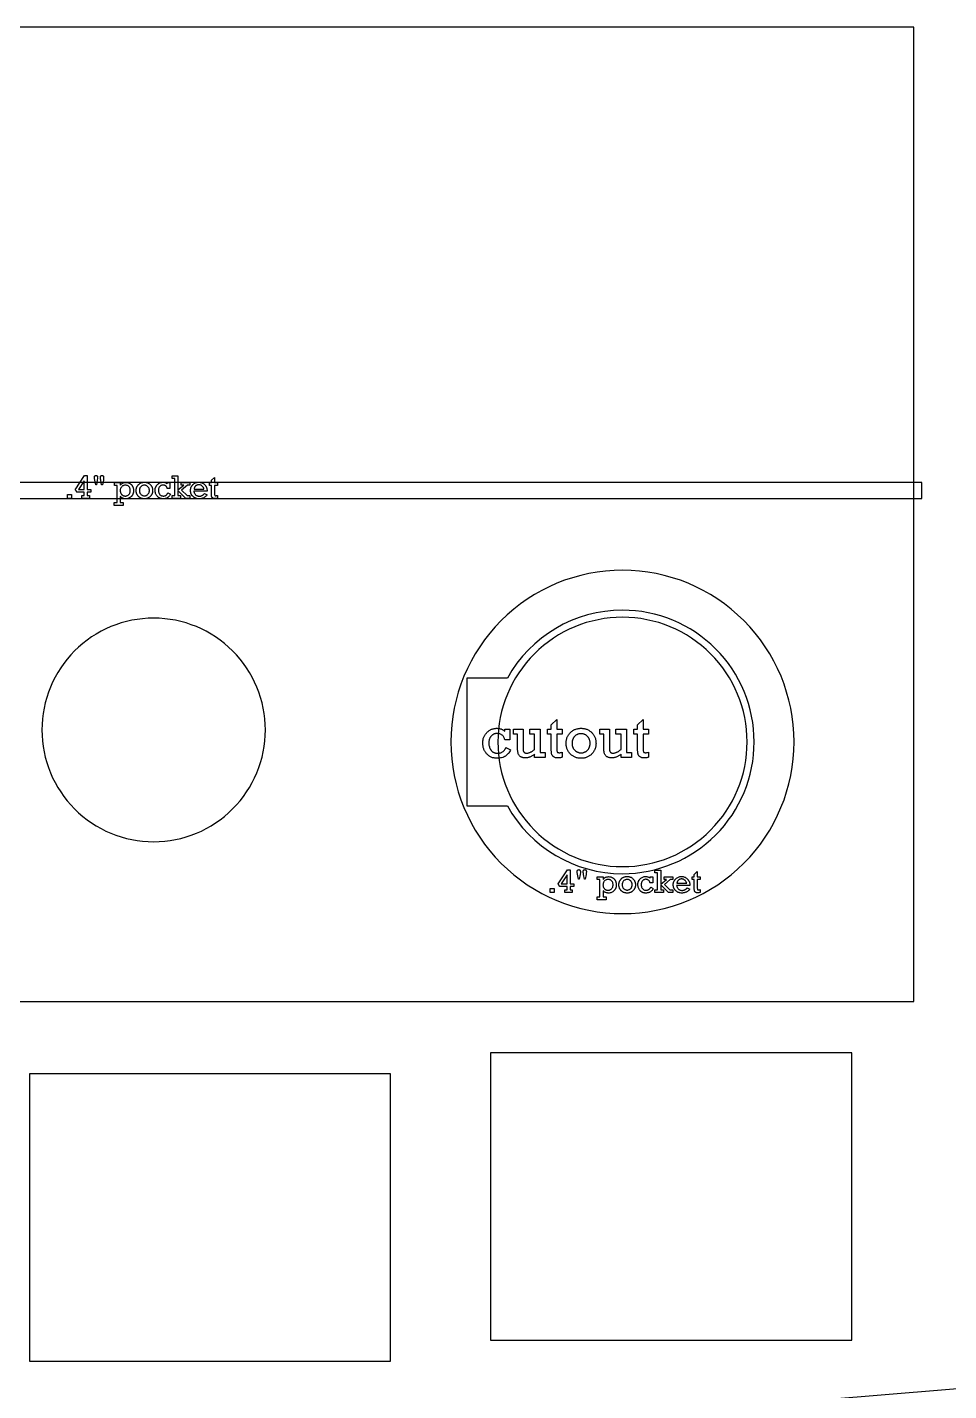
# Model space of a CAD drawing. Extents: x 1 to 150, y 1 to 98.
# Drawn here: x 11.1 to 25.53, y 23.44 to 44.78 of the extents above; entities that cross this region are included whole.
import ezdxf

# ---------------------------------------------------------------- set-up
doc = ezdxf.new("R2010")
doc.units = 0
doc.layers.add('LAYER_1', color=18, linetype='CONTINUOUS')

msp = doc.modelspace()

# ---------------------------------------------------------------- linework, layer by layer
at = {"layer": 'LAYER_1'}
for points in [[(1.17, 29.529), (24.982, 29.529), (24.982, 44.779), (1.17, 44.779)], [(1.045, 37.404), (25.107, 37.404), (25.107, 37.655), (1.045, 37.655)], [(11.99, 37.499), (11.871, 37.499), (11.869, 37.505), (11.867, 37.511), (11.865, 37.516), (11.862, 37.521), (11.859, 37.526), (11.856, 37.531), (11.852, 37.535), (11.848, 37.539), (11.995, 37.761), (12.036, 37.761), (12.036, 37.542), (12.093, 37.542), (12.093, 37.499), (12.036, 37.499), (12.036, 37.447), (12.069, 37.447), (12.069, 37.404), (11.952, 37.404), (11.952, 37.447), (11.99, 37.447)], [(11.99, 37.542), (11.99, 37.681), (11.897, 37.542)], [(12.168, 37.615), (12.154, 37.69), (12.15, 37.716), (12.149, 37.725), (12.149, 37.732), (12.149, 37.74), (12.15, 37.746), (12.152, 37.751), (12.155, 37.756), (12.157, 37.757), (12.158, 37.759), (12.16, 37.76), (12.163, 37.761), (12.168, 37.763), (12.173, 37.763), (12.179, 37.763), (12.184, 37.762), (12.188, 37.759), (12.192, 37.756), (12.195, 37.752), (12.198, 37.747), (12.199, 37.742), (12.2, 37.736), (12.199, 37.729), (12.198, 37.719), (12.193, 37.69), (12.179, 37.615)], [(12.261, 37.615), (12.248, 37.689), (12.245, 37.704), (12.243, 37.716), (12.242, 37.726), (12.242, 37.732), (12.242, 37.74), (12.243, 37.746), (12.245, 37.751), (12.247, 37.754), (12.248, 37.756), (12.25, 37.758), (12.252, 37.759), (12.254, 37.76), (12.256, 37.762), (12.261, 37.763), (12.267, 37.763), (12.273, 37.763), (12.278, 37.762), (12.282, 37.759), (12.286, 37.756), (12.289, 37.752), (12.291, 37.747), (12.292, 37.742), (12.293, 37.736), (12.293, 37.725), (12.292, 37.714), (12.29, 37.702), (12.288, 37.689), (12.274, 37.615)], [(12.505, 37.337), (12.505, 37.607), (12.464, 37.607), (12.464, 37.65), (12.553, 37.65), (12.553, 37.612), (12.558, 37.617), (12.563, 37.622), (12.568, 37.626), (12.572, 37.63), (12.578, 37.634), (12.583, 37.638), (12.588, 37.641), (12.593, 37.644), (12.599, 37.646), (12.605, 37.648), (12.61, 37.65), (12.616, 37.651), (12.622, 37.653), (12.628, 37.653), (12.635, 37.654), (12.641, 37.654), (12.654, 37.654), (12.666, 37.652), (12.672, 37.651), (12.677, 37.649), (12.683, 37.647), (12.688, 37.645), (12.694, 37.643), (12.699, 37.64), (12.704, 37.637), (12.709, 37.634), (12.713, 37.631), (12.718, 37.627), (12.727, 37.619), (12.731, 37.614), (12.735, 37.609), (12.738, 37.604), (12.742, 37.599), (12.745, 37.594), (12.747, 37.589), (12.75, 37.583), (12.752, 37.578), (12.754, 37.572), (12.756, 37.566), (12.759, 37.553), (12.76, 37.54), (12.761, 37.526), (12.76, 37.511), (12.759, 37.505), (12.758, 37.498), (12.757, 37.491), (12.755, 37.485), (12.754, 37.479), (12.751, 37.473), (12.749, 37.467), (12.746, 37.461), (12.743, 37.456), (12.74, 37.451), (12.736, 37.446), (12.732, 37.441), (12.728, 37.436), (12.724, 37.432), (12.714, 37.424), (12.705, 37.417), (12.695, 37.411), (12.684, 37.406), (12.674, 37.402), (12.663, 37.399), (12.651, 37.398), (12.64, 37.397), (12.628, 37.398), (12.622, 37.398), (12.616, 37.399), (12.61, 37.401), (12.605, 37.402), (12.599, 37.404), (12.594, 37.407), (12.589, 37.409), (12.583, 37.412), (12.573, 37.418), (12.563, 37.426), (12.553, 37.435), (12.553, 37.337), (12.601, 37.337), (12.601, 37.294), (12.46, 37.294), (12.46, 37.337)], [(12.553, 37.524), (12.553, 37.514), (12.555, 37.504), (12.557, 37.494), (12.561, 37.485), (12.563, 37.48), (12.566, 37.476), (12.569, 37.472), (12.572, 37.468), (12.575, 37.464), (12.579, 37.46), (12.583, 37.457), (12.588, 37.454), (12.592, 37.451), (12.597, 37.448), (12.602, 37.446), (12.608, 37.444), (12.613, 37.443), (12.619, 37.442), (12.625, 37.441), (12.631, 37.441), (12.639, 37.441), (12.647, 37.443), (12.655, 37.444), (12.662, 37.447), (12.669, 37.45), (12.676, 37.454), (12.682, 37.459), (12.688, 37.464), (12.693, 37.47), (12.698, 37.477), (12.702, 37.484), (12.705, 37.492), (12.707, 37.5), (12.709, 37.509), (12.71, 37.518), (12.71, 37.528), (12.71, 37.537), (12.709, 37.546), (12.707, 37.555), (12.704, 37.563), (12.701, 37.57), (12.697, 37.577), (12.692, 37.584), (12.687, 37.589), (12.681, 37.594), (12.675, 37.599), (12.668, 37.603), (12.662, 37.606), (12.655, 37.608), (12.648, 37.61), (12.641, 37.611), (12.633, 37.611), (12.625, 37.611), (12.618, 37.61), (12.61, 37.608), (12.603, 37.605), (12.596, 37.602), (12.59, 37.598), (12.583, 37.593), (12.577, 37.587), (12.571, 37.581), (12.566, 37.574), (12.562, 37.567), (12.559, 37.559), (12.556, 37.551), (12.554, 37.543), (12.553, 37.533)], [(12.802, 37.527), (12.802, 37.534), (12.802, 37.541), (12.803, 37.548), (12.804, 37.554), (12.805, 37.561), (12.807, 37.567), (12.809, 37.573), (12.811, 37.579), (12.814, 37.585), (12.817, 37.59), (12.82, 37.596), (12.823, 37.601), (12.827, 37.606), (12.831, 37.611), (12.835, 37.616), (12.839, 37.621), (12.849, 37.629), (12.854, 37.633), (12.859, 37.637), (12.865, 37.64), (12.87, 37.643), (12.876, 37.646), (12.881, 37.648), (12.887, 37.65), (12.893, 37.652), (12.899, 37.654), (12.905, 37.655), (12.918, 37.657), (12.931, 37.657), (12.944, 37.657), (12.957, 37.655), (12.963, 37.654), (12.969, 37.652), (12.975, 37.65), (12.981, 37.648), (12.986, 37.646), (12.992, 37.643), (12.997, 37.64), (13.002, 37.637), (13.013, 37.63), (13.022, 37.621), (13.027, 37.617), (13.031, 37.612), (13.035, 37.607), (13.039, 37.602), (13.043, 37.597), (13.046, 37.591), (13.049, 37.586), (13.051, 37.58), (13.053, 37.574), (13.055, 37.568), (13.057, 37.561), (13.058, 37.555), (13.059, 37.548), (13.06, 37.541), (13.06, 37.534), (13.061, 37.527), (13.06, 37.52), (13.06, 37.513), (13.059, 37.506), (13.058, 37.5), (13.057, 37.493), (13.055, 37.487), (13.053, 37.481), (13.051, 37.475), (13.049, 37.469), (13.046, 37.463), (13.043, 37.458), (13.039, 37.453), (13.035, 37.448), (13.031, 37.443), (13.027, 37.438), (13.023, 37.433), (13.013, 37.425), (13.003, 37.417), (12.997, 37.414), (12.992, 37.411), (12.986, 37.409), (12.981, 37.406), (12.975, 37.404), (12.969, 37.402), (12.963, 37.401), (12.957, 37.399), (12.944, 37.398), (12.931, 37.397), (12.918, 37.398), (12.911, 37.398), (12.905, 37.399), (12.899, 37.401), (12.893, 37.402), (12.887, 37.404), (12.881, 37.406), (12.875, 37.409), (12.869, 37.411), (12.864, 37.414), (12.859, 37.418), (12.854, 37.421), (12.849, 37.425), (12.844, 37.429), (12.839, 37.434), (12.835, 37.438), (12.83, 37.443), (12.826, 37.448), (12.823, 37.453), (12.819, 37.459), (12.816, 37.464), (12.814, 37.47), (12.811, 37.475), (12.809, 37.481), (12.807, 37.487), (12.805, 37.494), (12.804, 37.5), (12.803, 37.507), (12.802, 37.513)], [(12.853, 37.527), (12.853, 37.519), (12.854, 37.51), (12.856, 37.502), (12.859, 37.494), (12.862, 37.487), (12.866, 37.48), (12.87, 37.474), (12.876, 37.468), (12.881, 37.462), (12.888, 37.458), (12.894, 37.454), (12.901, 37.45), (12.908, 37.448), (12.915, 37.446), (12.923, 37.445), (12.931, 37.444), (12.939, 37.445), (12.947, 37.446), (12.955, 37.448), (12.962, 37.45), (12.969, 37.454), (12.975, 37.458), (12.981, 37.462), (12.987, 37.468), (12.992, 37.474), (12.997, 37.48), (13.001, 37.487), (13.004, 37.495), (13.006, 37.502), (13.008, 37.51), (13.009, 37.519), (13.009, 37.527), (13.009, 37.536), (13.008, 37.545), (13.006, 37.553), (13.004, 37.56), (13.001, 37.568), (12.997, 37.574), (12.992, 37.581), (12.987, 37.587), (12.981, 37.592), (12.975, 37.597), (12.968, 37.601), (12.961, 37.605), (12.954, 37.607), (12.947, 37.609), (12.939, 37.61), (12.931, 37.61), (12.923, 37.61), (12.915, 37.609), (12.907, 37.607), (12.9, 37.604), (12.893, 37.601), (12.887, 37.597), (12.881, 37.592), (12.875, 37.586), (12.87, 37.58), (12.865, 37.574), (12.862, 37.567), (12.858, 37.56), (12.856, 37.552), (12.854, 37.544), (12.853, 37.536)], [(13.332, 37.65), (13.332, 37.557), (13.289, 37.557), (13.288, 37.564), (13.286, 37.57), (13.284, 37.576), (13.282, 37.581), (13.279, 37.586), (13.275, 37.59), (13.271, 37.594), (13.267, 37.598), (13.262, 37.602), (13.258, 37.604), (13.252, 37.607), (13.247, 37.609), (13.242, 37.61), (13.236, 37.612), (13.23, 37.612), (13.224, 37.612), (13.216, 37.612), (13.209, 37.611), (13.202, 37.609), (13.195, 37.607), (13.188, 37.603), (13.182, 37.6), (13.177, 37.595), (13.171, 37.589), (13.167, 37.583), (13.163, 37.577), (13.159, 37.57), (13.156, 37.563), (13.154, 37.555), (13.152, 37.547), (13.151, 37.538), (13.151, 37.529), (13.151, 37.52), (13.152, 37.512), (13.154, 37.504), (13.156, 37.496), (13.159, 37.489), (13.162, 37.481), (13.166, 37.474), (13.17, 37.468), (13.175, 37.461), (13.181, 37.456), (13.187, 37.451), (13.194, 37.448), (13.201, 37.445), (13.209, 37.443), (13.217, 37.442), (13.226, 37.441), (13.233, 37.441), (13.239, 37.442), (13.244, 37.443), (13.25, 37.444), (13.255, 37.446), (13.261, 37.448), (13.265, 37.45), (13.27, 37.453), (13.275, 37.456), (13.279, 37.46), (13.283, 37.464), (13.287, 37.468), (13.29, 37.473), (13.294, 37.478), (13.297, 37.484), (13.3, 37.489), (13.34, 37.471), (13.336, 37.462), (13.331, 37.453), (13.326, 37.446), (13.32, 37.438), (13.314, 37.432), (13.308, 37.426), (13.302, 37.42), (13.295, 37.416), (13.287, 37.411), (13.279, 37.407), (13.271, 37.404), (13.262, 37.402), (13.254, 37.4), (13.244, 37.398), (13.234, 37.397), (13.224, 37.397), (13.217, 37.397), (13.21, 37.398), (13.203, 37.399), (13.197, 37.4), (13.19, 37.401), (13.184, 37.403), (13.178, 37.405), (13.172, 37.407), (13.166, 37.41), (13.161, 37.413), (13.156, 37.416), (13.151, 37.42), (13.146, 37.423), (13.141, 37.428), (13.137, 37.432), (13.132, 37.437), (13.124, 37.447), (13.118, 37.458), (13.112, 37.469), (13.107, 37.48), (13.103, 37.492), (13.101, 37.504), (13.099, 37.516), (13.099, 37.529), (13.099, 37.543), (13.1, 37.549), (13.101, 37.556), (13.102, 37.562), (13.104, 37.568), (13.106, 37.574), (13.108, 37.58), (13.11, 37.586), (13.113, 37.591), (13.116, 37.596), (13.119, 37.602), (13.123, 37.607), (13.127, 37.612), (13.131, 37.616), (13.135, 37.621), (13.145, 37.629), (13.154, 37.637), (13.164, 37.643), (13.175, 37.648), (13.185, 37.652), (13.197, 37.655), (13.208, 37.657), (13.22, 37.657), (13.23, 37.657), (13.239, 37.656), (13.249, 37.654), (13.257, 37.651), (13.266, 37.648), (13.274, 37.644), (13.282, 37.639), (13.289, 37.633), (13.289, 37.65)], [(13.409, 37.447), (13.409, 37.715), (13.364, 37.715), (13.364, 37.758), (13.457, 37.758), (13.457, 37.537), (13.549, 37.61), (13.508, 37.61), (13.508, 37.65), (13.644, 37.65), (13.644, 37.61), (13.606, 37.61), (13.514, 37.534), (13.601, 37.447), (13.644, 37.447), (13.644, 37.404), (13.581, 37.404), (13.457, 37.528), (13.457, 37.447), (13.499, 37.447), (13.499, 37.404), (13.364, 37.404), (13.364, 37.447)], [(13.914, 37.515), (13.707, 37.515), (13.708, 37.507), (13.71, 37.499), (13.713, 37.491), (13.716, 37.484), (13.719, 37.478), (13.724, 37.471), (13.728, 37.465), (13.734, 37.46), (13.739, 37.455), (13.746, 37.451), (13.752, 37.447), (13.759, 37.444), (13.767, 37.442), (13.774, 37.44), (13.782, 37.439), (13.791, 37.439), (13.797, 37.439), (13.803, 37.439), (13.809, 37.44), (13.815, 37.441), (13.82, 37.443), (13.826, 37.445), (13.831, 37.447), (13.836, 37.449), (13.841, 37.452), (13.846, 37.455), (13.85, 37.458), (13.855, 37.462), (13.859, 37.466), (13.863, 37.47), (13.867, 37.475), (13.871, 37.479), (13.914, 37.461), (13.908, 37.453), (13.902, 37.446), (13.896, 37.439), (13.89, 37.433), (13.883, 37.427), (13.875, 37.422), (13.868, 37.417), (13.86, 37.413), (13.851, 37.409), (13.843, 37.406), (13.834, 37.403), (13.825, 37.401), (13.817, 37.399), (13.808, 37.398), (13.799, 37.397), (13.79, 37.397), (13.776, 37.398), (13.763, 37.399), (13.75, 37.402), (13.744, 37.404), (13.738, 37.406), (13.732, 37.408), (13.726, 37.411), (13.72, 37.414), (13.714, 37.417), (13.709, 37.42), (13.704, 37.424), (13.693, 37.432), (13.689, 37.437), (13.684, 37.442), (13.68, 37.446), (13.676, 37.451), (13.672, 37.457), (13.669, 37.462), (13.666, 37.468), (13.663, 37.474), (13.661, 37.48), (13.659, 37.486), (13.657, 37.492), (13.656, 37.499), (13.655, 37.506), (13.654, 37.513), (13.654, 37.52), (13.653, 37.527), (13.654, 37.534), (13.654, 37.541), (13.655, 37.548), (13.656, 37.554), (13.657, 37.561), (13.659, 37.567), (13.661, 37.573), (13.663, 37.579), (13.666, 37.585), (13.669, 37.59), (13.672, 37.596), (13.675, 37.601), (13.679, 37.606), (13.683, 37.611), (13.688, 37.616), (13.692, 37.621), (13.702, 37.629), (13.713, 37.637), (13.723, 37.643), (13.734, 37.648), (13.746, 37.652), (13.757, 37.655), (13.77, 37.657), (13.782, 37.657), (13.794, 37.657), (13.806, 37.655), (13.818, 37.652), (13.829, 37.648), (13.84, 37.643), (13.851, 37.637), (13.862, 37.63), (13.872, 37.621), (13.877, 37.617), (13.881, 37.612), (13.886, 37.607), (13.89, 37.601), (13.893, 37.596), (13.897, 37.59), (13.9, 37.584), (13.902, 37.577), (13.905, 37.57), (13.907, 37.563), (13.909, 37.556), (13.91, 37.548), (13.912, 37.54), (13.913, 37.532), (13.913, 37.524)], [(13.864, 37.55), (13.862, 37.557), (13.86, 37.563), (13.858, 37.569), (13.855, 37.575), (13.851, 37.581), (13.847, 37.586), (13.842, 37.592), (13.837, 37.597), (13.831, 37.602), (13.825, 37.606), (13.819, 37.61), (13.813, 37.613), (13.806, 37.615), (13.799, 37.617), (13.791, 37.618), (13.783, 37.618), (13.776, 37.618), (13.769, 37.617), (13.763, 37.615), (13.756, 37.613), (13.75, 37.611), (13.745, 37.607), (13.739, 37.604), (13.734, 37.599), (13.729, 37.594), (13.724, 37.589), (13.721, 37.583), (13.717, 37.577), (13.714, 37.571), (13.712, 37.564), (13.71, 37.557), (13.709, 37.55)], [(13.949, 37.607), (13.949, 37.65), (13.981, 37.65), (13.981, 37.688), (14.029, 37.732), (14.029, 37.65), (14.075, 37.65), (14.075, 37.607), (14.029, 37.607), (14.029, 37.488), (14.029, 37.475), (14.03, 37.465), (14.031, 37.457), (14.032, 37.452), (14.033, 37.451), (14.034, 37.449), (14.036, 37.448), (14.038, 37.447), (14.042, 37.446), (14.048, 37.446), (14.055, 37.446), (14.061, 37.447), (14.068, 37.449), (14.075, 37.451), (14.075, 37.407), (14.065, 37.404), (14.056, 37.402), (14.047, 37.401), (14.037, 37.4), (14.032, 37.4), (14.027, 37.401), (14.022, 37.402), (14.017, 37.403), (14.013, 37.404), (14.009, 37.406), (14.005, 37.408), (14.002, 37.41), (13.998, 37.413), (13.995, 37.415), (13.993, 37.418), (13.99, 37.421), (13.988, 37.424), (13.987, 37.427), (13.985, 37.431), (13.984, 37.435), (13.983, 37.443), (13.982, 37.455), (13.981, 37.469), (13.981, 37.485), (13.981, 37.607)], [(11.726, 37.404), (11.726, 37.467), (11.788, 37.467), (11.788, 37.404)], [(19.246, 33.715), (19.246, 33.793), (19.304, 33.793), (19.304, 33.861), (19.391, 33.941), (19.391, 33.793), (19.473, 33.793), (19.473, 33.715), (19.391, 33.715), (19.391, 33.499), (19.392, 33.476), (19.393, 33.457), (19.393, 33.45), (19.394, 33.444), (19.396, 33.439), (19.397, 33.435), (19.399, 33.432), (19.401, 33.43), (19.404, 33.428), (19.407, 33.426), (19.411, 33.425), (19.415, 33.424), (19.42, 33.423), (19.426, 33.423), (19.438, 33.423), (19.45, 33.425), (19.462, 33.428), (19.473, 33.432), (19.473, 33.353), (19.465, 33.35), (19.457, 33.347), (19.448, 33.345), (19.44, 33.344), (19.431, 33.342), (19.423, 33.341), (19.415, 33.341), (19.406, 33.341), (19.397, 33.341), (19.387, 33.342), (19.379, 33.343), (19.37, 33.345), (19.362, 33.348), (19.355, 33.351), (19.348, 33.354), (19.342, 33.358), (19.336, 33.363), (19.33, 33.368), (19.326, 33.373), (19.321, 33.378), (19.318, 33.384), (19.315, 33.39), (19.312, 33.396), (19.31, 33.403), (19.309, 33.41), (19.308, 33.418), (19.306, 33.428), (19.306, 33.439), (19.304, 33.464), (19.304, 33.494), (19.304, 33.715)], [(20.599, 33.715), (20.599, 33.793), (20.656, 33.793), (20.656, 33.861), (20.744, 33.941), (20.744, 33.793), (20.826, 33.793), (20.826, 33.715), (20.744, 33.715), (20.744, 33.499), (20.744, 33.476), (20.745, 33.457), (20.746, 33.45), (20.747, 33.444), (20.748, 33.439), (20.749, 33.435), (20.751, 33.432), (20.753, 33.43), (20.756, 33.428), (20.759, 33.426), (20.763, 33.425), (20.768, 33.424), (20.773, 33.423), (20.778, 33.423), (20.79, 33.423), (20.802, 33.425), (20.814, 33.428), (20.826, 33.432), (20.826, 33.353), (20.817, 33.35), (20.809, 33.347), (20.801, 33.345), (20.792, 33.344), (20.784, 33.342), (20.776, 33.341), (20.767, 33.341), (20.759, 33.341), (20.749, 33.341), (20.74, 33.342), (20.731, 33.343), (20.723, 33.345), (20.715, 33.348), (20.707, 33.351), (20.701, 33.354), (20.694, 33.358), (20.688, 33.363), (20.683, 33.368), (20.678, 33.373), (20.674, 33.378), (20.67, 33.384), (20.667, 33.39), (20.665, 33.396), (20.663, 33.403), (20.661, 33.41), (20.66, 33.418), (20.659, 33.428), (20.658, 33.439), (20.657, 33.464), (20.656, 33.494), (20.656, 33.715)], [(18.653, 33.793), (18.653, 33.624), (18.575, 33.624), (18.573, 33.636), (18.57, 33.647), (18.566, 33.657), (18.562, 33.667), (18.557, 33.676), (18.55, 33.684), (18.543, 33.692), (18.535, 33.698), (18.527, 33.704), (18.518, 33.71), (18.509, 33.714), (18.499, 33.718), (18.49, 33.72), (18.479, 33.722), (18.469, 33.724), (18.458, 33.724), (18.451, 33.724), (18.444, 33.723), (18.437, 33.723), (18.43, 33.721), (18.423, 33.72), (18.417, 33.718), (18.411, 33.716), (18.405, 33.714), (18.399, 33.711), (18.393, 33.708), (18.388, 33.704), (18.382, 33.701), (18.377, 33.697), (18.372, 33.692), (18.367, 33.688), (18.362, 33.683), (18.358, 33.677), (18.354, 33.672), (18.35, 33.666), (18.346, 33.66), (18.343, 33.654), (18.34, 33.648), (18.337, 33.641), (18.335, 33.634), (18.333, 33.628), (18.331, 33.62), (18.329, 33.613), (18.328, 33.606), (18.327, 33.598), (18.326, 33.59), (18.326, 33.573), (18.326, 33.558), (18.328, 33.543), (18.331, 33.528), (18.334, 33.514), (18.339, 33.501), (18.345, 33.487), (18.352, 33.475), (18.361, 33.463), (18.365, 33.457), (18.37, 33.451), (18.375, 33.446), (18.38, 33.442), (18.386, 33.437), (18.391, 33.433), (18.397, 33.43), (18.403, 33.427), (18.41, 33.424), (18.416, 33.421), (18.423, 33.419), (18.431, 33.418), (18.438, 33.416), (18.446, 33.415), (18.454, 33.415), (18.462, 33.415), (18.473, 33.415), (18.484, 33.416), (18.494, 33.418), (18.504, 33.42), (18.514, 33.423), (18.523, 33.427), (18.532, 33.431), (18.541, 33.436), (18.549, 33.442), (18.557, 33.449), (18.564, 33.456), (18.571, 33.464), (18.578, 33.472), (18.584, 33.481), (18.59, 33.491), (18.595, 33.502), (18.667, 33.468), (18.659, 33.452), (18.651, 33.437), (18.641, 33.423), (18.632, 33.41), (18.626, 33.404), (18.621, 33.398), (18.615, 33.392), (18.61, 33.387), (18.604, 33.382), (18.598, 33.377), (18.591, 33.373), (18.585, 33.368), (18.578, 33.364), (18.571, 33.361), (18.565, 33.357), (18.557, 33.354), (18.55, 33.351), (18.543, 33.348), (18.527, 33.343), (18.511, 33.34), (18.494, 33.337), (18.476, 33.336), (18.458, 33.335), (18.445, 33.335), (18.432, 33.336), (18.42, 33.338), (18.408, 33.34), (18.396, 33.342), (18.385, 33.345), (18.374, 33.349), (18.364, 33.353), (18.353, 33.358), (18.344, 33.363), (18.334, 33.369), (18.325, 33.376), (18.316, 33.383), (18.308, 33.39), (18.3, 33.398), (18.292, 33.407), (18.284, 33.416), (18.278, 33.426), (18.271, 33.435), (18.265, 33.445), (18.26, 33.454), (18.255, 33.464), (18.25, 33.475), (18.246, 33.485), (18.243, 33.495), (18.24, 33.506), (18.237, 33.517), (18.235, 33.528), (18.233, 33.539), (18.232, 33.55), (18.231, 33.562), (18.231, 33.573), (18.231, 33.586), (18.232, 33.598), (18.233, 33.61), (18.235, 33.622), (18.238, 33.633), (18.24, 33.644), (18.244, 33.655), (18.248, 33.665), (18.252, 33.675), (18.257, 33.685), (18.262, 33.695), (18.268, 33.705), (18.275, 33.714), (18.282, 33.723), (18.289, 33.731), (18.297, 33.739), (18.306, 33.747), (18.314, 33.755), (18.323, 33.762), (18.332, 33.768), (18.341, 33.774), (18.35, 33.779), (18.359, 33.784), (18.368, 33.789), (18.378, 33.792), (18.388, 33.796), (18.398, 33.799), (18.408, 33.801), (18.418, 33.803), (18.428, 33.804), (18.439, 33.805), (18.45, 33.805), (18.459, 33.805), (18.468, 33.804), (18.477, 33.803), (18.485, 33.802), (18.494, 33.801), (18.502, 33.799), (18.51, 33.797), (18.518, 33.794), (18.526, 33.791), (18.533, 33.788), (18.541, 33.784), (18.548, 33.78), (18.555, 33.776), (18.562, 33.772), (18.568, 33.767), (18.575, 33.761), (18.575, 33.793)], [(19.208, 33.426), (19.208, 33.348), (19.044, 33.348), (19.044, 33.399), (19.035, 33.392), (19.025, 33.385), (19.016, 33.379), (19.007, 33.373), (18.997, 33.368), (18.988, 33.363), (18.979, 33.359), (18.969, 33.355), (18.96, 33.352), (18.951, 33.349), (18.942, 33.346), (18.933, 33.344), (18.924, 33.343), (18.915, 33.342), (18.906, 33.341), (18.898, 33.341), (18.887, 33.341), (18.876, 33.342), (18.866, 33.343), (18.857, 33.346), (18.848, 33.348), (18.839, 33.352), (18.831, 33.356), (18.824, 33.36), (18.817, 33.365), (18.81, 33.371), (18.805, 33.376), (18.8, 33.383), (18.795, 33.389), (18.791, 33.396), (18.788, 33.403), (18.785, 33.411), (18.783, 33.419), (18.781, 33.429), (18.779, 33.439), (18.778, 33.451), (18.777, 33.464), (18.776, 33.478), (18.776, 33.494), (18.775, 33.511), (18.775, 33.715), (18.712, 33.715), (18.712, 33.793), (18.863, 33.793), (18.863, 33.522), (18.863, 33.499), (18.863, 33.48), (18.864, 33.466), (18.865, 33.455), (18.866, 33.451), (18.867, 33.447), (18.869, 33.444), (18.871, 33.44), (18.873, 33.437), (18.875, 33.433), (18.878, 33.43), (18.881, 33.427), (18.885, 33.425), (18.889, 33.423), (18.892, 33.421), (18.896, 33.419), (18.901, 33.418), (18.905, 33.417), (18.91, 33.417), (18.915, 33.416), (18.923, 33.417), (18.93, 33.417), (18.938, 33.418), (18.946, 33.42), (18.954, 33.422), (18.962, 33.425), (18.97, 33.427), (18.978, 33.431), (18.986, 33.435), (18.994, 33.439), (19.002, 33.444), (19.011, 33.449), (19.019, 33.455), (19.027, 33.461), (19.036, 33.467), (19.044, 33.474), (19.044, 33.715), (18.966, 33.715), (18.966, 33.793), (19.132, 33.793), (19.132, 33.426)], [(19.537, 33.57), (19.537, 33.583), (19.538, 33.595), (19.54, 33.608), (19.541, 33.619), (19.544, 33.631), (19.547, 33.642), (19.55, 33.653), (19.554, 33.664), (19.559, 33.674), (19.564, 33.684), (19.569, 33.694), (19.575, 33.704), (19.582, 33.713), (19.589, 33.722), (19.597, 33.731), (19.605, 33.739), (19.614, 33.747), (19.623, 33.754), (19.632, 33.761), (19.641, 33.768), (19.651, 33.774), (19.66, 33.779), (19.67, 33.784), (19.681, 33.788), (19.691, 33.792), (19.702, 33.796), (19.713, 33.798), (19.724, 33.801), (19.735, 33.803), (19.747, 33.804), (19.759, 33.805), (19.771, 33.805), (19.783, 33.805), (19.795, 33.804), (19.806, 33.803), (19.817, 33.801), (19.828, 33.799), (19.839, 33.796), (19.85, 33.792), (19.86, 33.789), (19.87, 33.784), (19.88, 33.78), (19.89, 33.774), (19.9, 33.768), (19.909, 33.762), (19.918, 33.755), (19.927, 33.748), (19.936, 33.74), (19.944, 33.732), (19.952, 33.723), (19.959, 33.714), (19.966, 33.705), (19.972, 33.695), (19.978, 33.686), (19.983, 33.675), (19.988, 33.665), (19.992, 33.654), (19.995, 33.643), (19.998, 33.632), (20, 33.62), (20.002, 33.608), (20.004, 33.596), (20.004, 33.583), (20.005, 33.57), (20.004, 33.557), (20.004, 33.545), (20.002, 33.532), (20, 33.52), (19.998, 33.509), (19.995, 33.497), (19.992, 33.486), (19.988, 33.475), (19.983, 33.465), (19.978, 33.455), (19.972, 33.445), (19.966, 33.435), (19.959, 33.426), (19.952, 33.417), (19.944, 33.409), (19.936, 33.4), (19.927, 33.392), (19.918, 33.385), (19.909, 33.378), (19.9, 33.372), (19.89, 33.366), (19.881, 33.361), (19.871, 33.356), (19.86, 33.351), (19.85, 33.348), (19.839, 33.344), (19.829, 33.341), (19.817, 33.339), (19.806, 33.337), (19.795, 33.336), (19.783, 33.335), (19.771, 33.335), (19.759, 33.335), (19.747, 33.336), (19.735, 33.337), (19.723, 33.339), (19.712, 33.342), (19.701, 33.344), (19.69, 33.348), (19.68, 33.352), (19.669, 33.356), (19.659, 33.361), (19.65, 33.366), (19.64, 33.372), (19.631, 33.379), (19.622, 33.386), (19.613, 33.393), (19.605, 33.401), (19.596, 33.41), (19.589, 33.418), (19.582, 33.427), (19.575, 33.437), (19.569, 33.446), (19.564, 33.456), (19.559, 33.466), (19.554, 33.477), (19.55, 33.487), (19.547, 33.498), (19.544, 33.51), (19.541, 33.521), (19.54, 33.533), (19.538, 33.545), (19.537, 33.558)], [(20.561, 33.426), (20.561, 33.348), (20.397, 33.348), (20.397, 33.399), (20.387, 33.392), (20.378, 33.385), (20.368, 33.379), (20.359, 33.373), (20.35, 33.368), (20.34, 33.363), (20.331, 33.359), (20.322, 33.355), (20.313, 33.352), (20.304, 33.349), (20.295, 33.346), (20.286, 33.344), (20.277, 33.343), (20.268, 33.342), (20.259, 33.341), (20.25, 33.341), (20.239, 33.341), (20.229, 33.342), (20.219, 33.343), (20.209, 33.346), (20.2, 33.348), (20.192, 33.352), (20.184, 33.356), (20.176, 33.36), (20.169, 33.365), (20.163, 33.371), (20.157, 33.376), (20.152, 33.383), (20.147, 33.389), (20.144, 33.396), (20.14, 33.403), (20.137, 33.411), (20.135, 33.419), (20.133, 33.429), (20.132, 33.439), (20.13, 33.451), (20.129, 33.464), (20.128, 33.478), (20.128, 33.494), (20.128, 33.511), (20.128, 33.715), (20.065, 33.715), (20.065, 33.793), (20.215, 33.793), (20.215, 33.522), (20.215, 33.499), (20.216, 33.48), (20.217, 33.466), (20.218, 33.455), (20.219, 33.451), (20.22, 33.447), (20.221, 33.444), (20.223, 33.44), (20.225, 33.437), (20.228, 33.433), (20.231, 33.43), (20.234, 33.427), (20.237, 33.425), (20.241, 33.423), (20.245, 33.421), (20.249, 33.419), (20.253, 33.418), (20.258, 33.417), (20.262, 33.417), (20.267, 33.416), (20.275, 33.417), (20.283, 33.417), (20.29, 33.418), (20.298, 33.42), (20.306, 33.422), (20.314, 33.425), (20.322, 33.427), (20.33, 33.431), (20.338, 33.435), (20.346, 33.439), (20.355, 33.444), (20.363, 33.449), (20.371, 33.455), (20.38, 33.461), (20.388, 33.467), (20.397, 33.474), (20.397, 33.715), (20.318, 33.715), (20.318, 33.793), (20.484, 33.793), (20.484, 33.426)], [(19.63, 33.57), (19.63, 33.562), (19.63, 33.554), (19.631, 33.547), (19.632, 33.539), (19.634, 33.532), (19.635, 33.524), (19.637, 33.517), (19.64, 33.511), (19.643, 33.504), (19.646, 33.497), (19.649, 33.491), (19.653, 33.485), (19.657, 33.479), (19.661, 33.473), (19.666, 33.468), (19.671, 33.463), (19.676, 33.457), (19.681, 33.453), (19.687, 33.448), (19.692, 33.444), (19.698, 33.44), (19.704, 33.437), (19.71, 33.434), (19.716, 33.431), (19.723, 33.429), (19.729, 33.426), (19.736, 33.425), (19.743, 33.423), (19.749, 33.422), (19.756, 33.421), (19.764, 33.421), (19.771, 33.421), (19.778, 33.421), (19.786, 33.421), (19.793, 33.422), (19.8, 33.423), (19.807, 33.425), (19.813, 33.427), (19.82, 33.429), (19.826, 33.431), (19.832, 33.434), (19.839, 33.437), (19.844, 33.441), (19.85, 33.444), (19.856, 33.449), (19.861, 33.453), (19.867, 33.458), (19.872, 33.463), (19.877, 33.468), (19.881, 33.474), (19.886, 33.48), (19.89, 33.486), (19.893, 33.492), (19.897, 33.498), (19.9, 33.505), (19.902, 33.511), (19.905, 33.518), (19.907, 33.525), (19.908, 33.532), (19.91, 33.539), (19.911, 33.547), (19.912, 33.555), (19.912, 33.562), (19.912, 33.57), (19.912, 33.579), (19.912, 33.586), (19.911, 33.594), (19.91, 33.602), (19.908, 33.609), (19.907, 33.616), (19.905, 33.623), (19.902, 33.63), (19.899, 33.637), (19.896, 33.643), (19.893, 33.649), (19.889, 33.656), (19.885, 33.661), (19.881, 33.667), (19.876, 33.673), (19.871, 33.678), (19.866, 33.683), (19.86, 33.688), (19.855, 33.692), (19.849, 33.697), (19.844, 33.7), (19.838, 33.704), (19.832, 33.707), (19.825, 33.71), (19.819, 33.712), (19.813, 33.714), (19.806, 33.716), (19.799, 33.718), (19.792, 33.719), (19.785, 33.72), (19.778, 33.72), (19.771, 33.72), (19.763, 33.72), (19.756, 33.72), (19.749, 33.719), (19.742, 33.718), (19.735, 33.716), (19.728, 33.714), (19.721, 33.712), (19.715, 33.71), (19.709, 33.707), (19.702, 33.704), (19.697, 33.7), (19.691, 33.696), (19.685, 33.692), (19.68, 33.687), (19.675, 33.682), (19.669, 33.677), (19.665, 33.672), (19.66, 33.666), (19.656, 33.66), (19.652, 33.654), (19.648, 33.648), (19.645, 33.642), (19.642, 33.636), (19.64, 33.629), (19.637, 33.622), (19.635, 33.615), (19.633, 33.608), (19.632, 33.601), (19.631, 33.594), (19.63, 33.586), (19.63, 33.578)], [(19.552, 31.328), (19.433, 31.328), (19.431, 31.334), (19.429, 31.339), (19.427, 31.344), (19.424, 31.35), (19.421, 31.354), (19.418, 31.359), (19.414, 31.363), (19.41, 31.368), (19.557, 31.589), (19.598, 31.589), (19.598, 31.37), (19.655, 31.37), (19.655, 31.328), (19.598, 31.328), (19.598, 31.276), (19.63, 31.276), (19.63, 31.233), (19.514, 31.233), (19.514, 31.276), (19.552, 31.276)], [(19.73, 31.443), (19.716, 31.519), (19.712, 31.545), (19.711, 31.554), (19.711, 31.561), (19.711, 31.568), (19.712, 31.574), (19.714, 31.58), (19.717, 31.584), (19.718, 31.586), (19.72, 31.587), (19.722, 31.589), (19.724, 31.59), (19.729, 31.591), (19.735, 31.592), (19.741, 31.591), (19.745, 31.59), (19.75, 31.588), (19.754, 31.584), (19.757, 31.58), (19.759, 31.576), (19.761, 31.57), (19.761, 31.565), (19.761, 31.558), (19.76, 31.548), (19.755, 31.518), (19.741, 31.443)], [(19.823, 31.443), (19.809, 31.517), (19.807, 31.532), (19.805, 31.545), (19.804, 31.554), (19.803, 31.561), (19.804, 31.568), (19.805, 31.574), (19.807, 31.58), (19.808, 31.582), (19.81, 31.584), (19.811, 31.586), (19.813, 31.588), (19.816, 31.589), (19.818, 31.59), (19.823, 31.591), (19.829, 31.592), (19.835, 31.591), (19.84, 31.59), (19.844, 31.588), (19.848, 31.584), (19.851, 31.58), (19.853, 31.575), (19.854, 31.57), (19.855, 31.565), (19.854, 31.554), (19.853, 31.542), (19.852, 31.53), (19.85, 31.518), (19.835, 31.443)], [(19.552, 31.37), (19.552, 31.51), (19.459, 31.37)], [(20.067, 31.165), (20.067, 31.436), (20.025, 31.436), (20.025, 31.479), (20.115, 31.479), (20.115, 31.44), (20.12, 31.445), (20.124, 31.45), (20.129, 31.455), (20.134, 31.459), (20.139, 31.462), (20.144, 31.466), (20.15, 31.469), (20.155, 31.472), (20.161, 31.474), (20.166, 31.477), (20.172, 31.478), (20.178, 31.48), (20.184, 31.481), (20.19, 31.482), (20.196, 31.482), (20.203, 31.483), (20.215, 31.482), (20.227, 31.48), (20.233, 31.479), (20.239, 31.478), (20.245, 31.476), (20.25, 31.474), (20.255, 31.471), (20.26, 31.469), (20.265, 31.466), (20.27, 31.463), (20.275, 31.459), (20.28, 31.455), (20.288, 31.447), (20.293, 31.442), (20.296, 31.438), (20.3, 31.433), (20.303, 31.428), (20.306, 31.423), (20.309, 31.417), (20.312, 31.412), (20.314, 31.406), (20.316, 31.4), (20.318, 31.394), (20.32, 31.382), (20.322, 31.368), (20.322, 31.354), (20.322, 31.34), (20.321, 31.333), (20.32, 31.326), (20.319, 31.32), (20.317, 31.313), (20.315, 31.307), (20.313, 31.301), (20.311, 31.295), (20.308, 31.29), (20.305, 31.284), (20.302, 31.279), (20.298, 31.274), (20.294, 31.269), (20.29, 31.265), (20.286, 31.26), (20.276, 31.252), (20.266, 31.245), (20.256, 31.239), (20.246, 31.234), (20.235, 31.23), (20.225, 31.228), (20.213, 31.226), (20.202, 31.226), (20.19, 31.226), (20.184, 31.227), (20.178, 31.228), (20.172, 31.229), (20.167, 31.231), (20.161, 31.233), (20.156, 31.235), (20.15, 31.237), (20.145, 31.24), (20.135, 31.247), (20.125, 31.254), (20.115, 31.263), (20.115, 31.165), (20.163, 31.165), (20.163, 31.122), (20.022, 31.122), (20.022, 31.165)], [(20.114, 31.352), (20.115, 31.342), (20.117, 31.332), (20.119, 31.323), (20.123, 31.313), (20.125, 31.309), (20.128, 31.304), (20.131, 31.3), (20.134, 31.296), (20.137, 31.292), (20.141, 31.289), (20.145, 31.285), (20.15, 31.282), (20.154, 31.279), (20.159, 31.277), (20.164, 31.274), (20.169, 31.273), (20.175, 31.271), (20.181, 31.27), (20.186, 31.27), (20.192, 31.27), (20.201, 31.27), (20.209, 31.271), (20.217, 31.273), (20.224, 31.275), (20.231, 31.279), (20.238, 31.283), (20.244, 31.287), (20.25, 31.293), (20.255, 31.299), (20.259, 31.305), (20.263, 31.312), (20.266, 31.32), (20.269, 31.328), (20.271, 31.337), (20.272, 31.346), (20.272, 31.356), (20.272, 31.366), (20.271, 31.375), (20.269, 31.383), (20.266, 31.391), (20.263, 31.399), (20.259, 31.406), (20.254, 31.412), (20.249, 31.418), (20.243, 31.423), (20.236, 31.427), (20.23, 31.431), (20.223, 31.434), (20.217, 31.437), (20.21, 31.438), (20.202, 31.44), (20.195, 31.44), (20.187, 31.439), (20.179, 31.438), (20.172, 31.436), (20.165, 31.434), (20.158, 31.43), (20.151, 31.426), (20.145, 31.421), (20.139, 31.416), (20.133, 31.41), (20.128, 31.403), (20.124, 31.396), (20.121, 31.388), (20.118, 31.38), (20.116, 31.371), (20.115, 31.362)], [(20.364, 31.356), (20.364, 31.363), (20.364, 31.37), (20.365, 31.376), (20.366, 31.383), (20.367, 31.389), (20.369, 31.396), (20.371, 31.402), (20.373, 31.408), (20.375, 31.413), (20.378, 31.419), (20.381, 31.424), (20.385, 31.43), (20.388, 31.435), (20.392, 31.44), (20.397, 31.444), (20.401, 31.449), (20.411, 31.458), (20.416, 31.462), (20.421, 31.465), (20.426, 31.468), (20.432, 31.471), (20.437, 31.474), (20.443, 31.476), (20.449, 31.479), (20.455, 31.48), (20.461, 31.482), (20.467, 31.483), (20.48, 31.485), (20.493, 31.486), (20.506, 31.485), (20.519, 31.483), (20.525, 31.482), (20.531, 31.481), (20.537, 31.479), (20.542, 31.477), (20.548, 31.474), (20.553, 31.472), (20.559, 31.469), (20.564, 31.465), (20.574, 31.458), (20.584, 31.45), (20.589, 31.445), (20.593, 31.44), (20.597, 31.435), (20.601, 31.43), (20.604, 31.425), (20.607, 31.42), (20.61, 31.414), (20.613, 31.408), (20.615, 31.402), (20.617, 31.396), (20.619, 31.39), (20.62, 31.383), (20.621, 31.377), (20.622, 31.37), (20.622, 31.363), (20.622, 31.356), (20.622, 31.349), (20.622, 31.342), (20.621, 31.335), (20.62, 31.328), (20.619, 31.322), (20.617, 31.315), (20.615, 31.309), (20.613, 31.303), (20.61, 31.297), (20.607, 31.292), (20.604, 31.286), (20.601, 31.281), (20.597, 31.276), (20.593, 31.271), (20.589, 31.266), (20.584, 31.262), (20.575, 31.253), (20.564, 31.246), (20.559, 31.243), (20.554, 31.24), (20.548, 31.237), (20.542, 31.235), (20.537, 31.232), (20.531, 31.231), (20.525, 31.229), (20.519, 31.228), (20.506, 31.226), (20.493, 31.226), (20.479, 31.226), (20.473, 31.227), (20.467, 31.228), (20.46, 31.229), (20.454, 31.231), (20.448, 31.233), (20.442, 31.235), (20.437, 31.237), (20.431, 31.24), (20.426, 31.243), (20.421, 31.246), (20.415, 31.25), (20.41, 31.254), (20.406, 31.258), (20.401, 31.262), (20.396, 31.267), (20.392, 31.272), (20.388, 31.277), (20.384, 31.282), (20.381, 31.287), (20.378, 31.292), (20.375, 31.298), (20.373, 31.304), (20.371, 31.31), (20.369, 31.316), (20.367, 31.322), (20.366, 31.329), (20.365, 31.335), (20.364, 31.342)], [(20.415, 31.356), (20.415, 31.347), (20.416, 31.338), (20.418, 31.33), (20.42, 31.323), (20.424, 31.315), (20.427, 31.309), (20.432, 31.302), (20.437, 31.296), (20.443, 31.291), (20.449, 31.286), (20.456, 31.282), (20.463, 31.279), (20.47, 31.276), (20.477, 31.274), (20.485, 31.273), (20.493, 31.273), (20.501, 31.273), (20.509, 31.274), (20.516, 31.276), (20.524, 31.279), (20.53, 31.282), (20.537, 31.286), (20.543, 31.291), (20.549, 31.296), (20.554, 31.302), (20.559, 31.309), (20.562, 31.316), (20.566, 31.323), (20.568, 31.331), (20.57, 31.339), (20.571, 31.347), (20.571, 31.356), (20.571, 31.365), (20.57, 31.373), (20.568, 31.381), (20.566, 31.389), (20.562, 31.396), (20.558, 31.403), (20.554, 31.409), (20.548, 31.415), (20.542, 31.421), (20.536, 31.426), (20.53, 31.43), (20.523, 31.433), (20.516, 31.436), (20.509, 31.437), (20.501, 31.438), (20.493, 31.439), (20.485, 31.438), (20.477, 31.437), (20.469, 31.435), (20.462, 31.433), (20.455, 31.429), (20.449, 31.425), (20.442, 31.421), (20.437, 31.415), (20.432, 31.409), (20.427, 31.402), (20.423, 31.395), (20.42, 31.388), (20.418, 31.381), (20.416, 31.373), (20.415, 31.364)], [(20.894, 31.479), (20.894, 31.386), (20.851, 31.386), (20.85, 31.392), (20.848, 31.398), (20.846, 31.404), (20.844, 31.409), (20.841, 31.414), (20.837, 31.419), (20.833, 31.423), (20.829, 31.427), (20.824, 31.43), (20.819, 31.433), (20.814, 31.435), (20.809, 31.437), (20.803, 31.439), (20.798, 31.44), (20.792, 31.441), (20.786, 31.441), (20.778, 31.441), (20.771, 31.439), (20.763, 31.438), (20.757, 31.435), (20.75, 31.432), (20.744, 31.428), (20.738, 31.423), (20.733, 31.418), (20.728, 31.412), (20.724, 31.405), (20.721, 31.399), (20.718, 31.391), (20.716, 31.383), (20.714, 31.375), (20.713, 31.367), (20.713, 31.357), (20.713, 31.349), (20.714, 31.341), (20.716, 31.333), (20.718, 31.325), (20.72, 31.317), (20.724, 31.31), (20.728, 31.303), (20.732, 31.296), (20.737, 31.29), (20.743, 31.284), (20.749, 31.28), (20.756, 31.276), (20.763, 31.273), (20.771, 31.271), (20.779, 31.27), (20.788, 31.27), (20.794, 31.27), (20.8, 31.27), (20.806, 31.271), (20.812, 31.273), (20.817, 31.274), (20.822, 31.276), (20.827, 31.279), (20.832, 31.282), (20.836, 31.285), (20.841, 31.288), (20.845, 31.292), (20.849, 31.297), (20.852, 31.301), (20.856, 31.307), (20.859, 31.312), (20.862, 31.318), (20.902, 31.299), (20.897, 31.29), (20.893, 31.282), (20.888, 31.274), (20.882, 31.267), (20.876, 31.26), (20.87, 31.254), (20.863, 31.249), (20.856, 31.244), (20.849, 31.24), (20.841, 31.236), (20.833, 31.233), (20.824, 31.23), (20.815, 31.228), (20.806, 31.227), (20.796, 31.226), (20.786, 31.226), (20.779, 31.226), (20.772, 31.226), (20.765, 31.227), (20.758, 31.228), (20.752, 31.229), (20.746, 31.231), (20.74, 31.233), (20.734, 31.236), (20.728, 31.238), (20.723, 31.241), (20.717, 31.244), (20.712, 31.248), (20.707, 31.252), (20.703, 31.256), (20.698, 31.261), (20.694, 31.265), (20.686, 31.276), (20.679, 31.286), (20.674, 31.297), (20.669, 31.308), (20.665, 31.32), (20.663, 31.332), (20.661, 31.345), (20.66, 31.357), (20.661, 31.371), (20.662, 31.378), (20.663, 31.384), (20.664, 31.39), (20.666, 31.397), (20.667, 31.402), (20.67, 31.408), (20.672, 31.414), (20.675, 31.419), (20.678, 31.425), (20.681, 31.43), (20.685, 31.435), (20.688, 31.44), (20.693, 31.445), (20.697, 31.449), (20.706, 31.458), (20.716, 31.465), (20.726, 31.471), (20.736, 31.477), (20.747, 31.481), (20.758, 31.483), (20.77, 31.485), (20.781, 31.486), (20.791, 31.485), (20.801, 31.484), (20.81, 31.482), (20.819, 31.48), (20.828, 31.476), (20.836, 31.472), (20.843, 31.467), (20.851, 31.461), (20.851, 31.479)], [(20.97, 31.276), (20.97, 31.543), (20.926, 31.543), (20.926, 31.586), (21.019, 31.586), (21.019, 31.365), (21.111, 31.439), (21.07, 31.439), (21.07, 31.479), (21.206, 31.479), (21.206, 31.439), (21.168, 31.439), (21.076, 31.362), (21.162, 31.276), (21.206, 31.276), (21.206, 31.233), (21.142, 31.233), (21.019, 31.356), (21.019, 31.276), (21.061, 31.276), (21.061, 31.233), (20.926, 31.233), (20.926, 31.276)], [(21.475, 31.344), (21.268, 31.344), (21.27, 31.335), (21.272, 31.327), (21.274, 31.32), (21.278, 31.313), (21.281, 31.306), (21.285, 31.3), (21.29, 31.294), (21.295, 31.288), (21.301, 31.283), (21.307, 31.279), (21.314, 31.275), (21.321, 31.273), (21.328, 31.27), (21.336, 31.269), (21.344, 31.268), (21.353, 31.267), (21.359, 31.267), (21.365, 31.268), (21.371, 31.269), (21.377, 31.27), (21.382, 31.271), (21.388, 31.273), (21.393, 31.275), (21.398, 31.277), (21.403, 31.28), (21.408, 31.283), (21.412, 31.286), (21.417, 31.29), (21.421, 31.294), (21.425, 31.298), (21.429, 31.303), (21.433, 31.308), (21.475, 31.289), (21.47, 31.281), (21.464, 31.274), (21.458, 31.267), (21.451, 31.261), (21.444, 31.255), (21.437, 31.25), (21.429, 31.245), (21.421, 31.241), (21.413, 31.238), (21.404, 31.234), (21.396, 31.232), (21.387, 31.229), (21.378, 31.228), (21.37, 31.227), (21.361, 31.226), (21.352, 31.226), (21.338, 31.226), (21.324, 31.228), (21.312, 31.231), (21.305, 31.232), (21.299, 31.234), (21.293, 31.237), (21.287, 31.239), (21.282, 31.242), (21.276, 31.245), (21.271, 31.249), (21.265, 31.253), (21.255, 31.261), (21.25, 31.265), (21.246, 31.27), (21.242, 31.275), (21.238, 31.28), (21.234, 31.285), (21.231, 31.291), (21.228, 31.296), (21.225, 31.302), (21.223, 31.308), (21.221, 31.314), (21.219, 31.321), (21.218, 31.327), (21.217, 31.334), (21.216, 31.341), (21.215, 31.348), (21.215, 31.356), (21.215, 31.363), (21.216, 31.37), (21.216, 31.376), (21.218, 31.383), (21.219, 31.389), (21.221, 31.395), (21.223, 31.401), (21.225, 31.407), (21.227, 31.413), (21.23, 31.419), (21.234, 31.424), (21.237, 31.429), (21.241, 31.435), (21.245, 31.44), (21.249, 31.444), (21.254, 31.449), (21.264, 31.458), (21.274, 31.465), (21.285, 31.471), (21.296, 31.476), (21.307, 31.48), (21.319, 31.483), (21.331, 31.485), (21.344, 31.486), (21.356, 31.485), (21.368, 31.483), (21.38, 31.481), (21.391, 31.477), (21.402, 31.472), (21.413, 31.466), (21.423, 31.458), (21.434, 31.45), (21.438, 31.445), (21.443, 31.44), (21.447, 31.435), (21.451, 31.43), (21.455, 31.424), (21.458, 31.418), (21.461, 31.412), (21.464, 31.405), (21.467, 31.399), (21.469, 31.392), (21.471, 31.384), (21.472, 31.377), (21.473, 31.369), (21.474, 31.361), (21.475, 31.352)], [(21.426, 31.379), (21.424, 31.385), (21.422, 31.391), (21.419, 31.397), (21.416, 31.403), (21.413, 31.409), (21.409, 31.415), (21.404, 31.42), (21.399, 31.425), (21.393, 31.43), (21.387, 31.435), (21.381, 31.438), (21.374, 31.441), (21.367, 31.444), (21.36, 31.445), (21.353, 31.446), (21.345, 31.446), (21.338, 31.446), (21.331, 31.445), (21.324, 31.444), (21.318, 31.442), (21.312, 31.439), (21.306, 31.436), (21.301, 31.432), (21.295, 31.428), (21.291, 31.423), (21.286, 31.417), (21.282, 31.412), (21.279, 31.406), (21.276, 31.4), (21.274, 31.393), (21.272, 31.386), (21.27, 31.379)], [(21.51, 31.436), (21.51, 31.479), (21.543, 31.479), (21.543, 31.517), (21.591, 31.561), (21.591, 31.479), (21.636, 31.479), (21.636, 31.436), (21.591, 31.436), (21.591, 31.316), (21.591, 31.303), (21.592, 31.293), (21.593, 31.286), (21.594, 31.281), (21.595, 31.279), (21.596, 31.278), (21.598, 31.277), (21.6, 31.276), (21.604, 31.275), (21.61, 31.274), (21.617, 31.274), (21.623, 31.275), (21.63, 31.277), (21.636, 31.279), (21.636, 31.235), (21.627, 31.232), (21.618, 31.23), (21.608, 31.229), (21.599, 31.229), (21.594, 31.229), (21.589, 31.229), (21.584, 31.23), (21.579, 31.231), (21.575, 31.232), (21.571, 31.234), (21.567, 31.236), (21.563, 31.238), (21.56, 31.241), (21.557, 31.244), (21.555, 31.246), (21.552, 31.249), (21.55, 31.253), (21.548, 31.256), (21.547, 31.259), (21.546, 31.263), (21.545, 31.272), (21.543, 31.283), (21.543, 31.297), (21.543, 31.314), (21.543, 31.436)], [(19.288, 31.233), (19.288, 31.295), (19.35, 31.295), (19.35, 31.233)], [(18.354, 24.227), (24.011, 24.227), (24.011, 28.727), (18.354, 28.727)], [(11.13, 23.898), (16.786, 23.898), (16.786, 28.398), (11.13, 28.398)]]:
    msp.add_lwpolyline(points, close=True, dxfattribs=at)
for points in [[(20.42, 36.279, 0.414214), (17.732, 33.591, 0.414214), (20.42, 30.904, 0.414214), (23.107, 33.591, 0.414214)], [(18.617, 32.589, 0.272321), (20.42, 31.529, 0.414214), (22.482, 33.591, 0.414214), (20.42, 35.654, 0.272536), (18.616, 34.592), (18.616, 34.591), (17.982, 34.591), (17.982, 32.591), (18.616, 32.591)], [(13.076, 35.529, 0.414214), (11.326, 33.779, 0.414214), (13.076, 32.029, 0.414214), (14.826, 33.779, 0.414214)], [(20.42, 35.543, 0.414214), (18.468, 33.591, 0.414214), (20.42, 31.639, 0.414214), (22.372, 33.591, 0.414214)]]:
    msp.add_lwpolyline(points, format="xyb", close=True, dxfattribs=at)
msp.add_lwpolyline([(28.375, 23.688), (12.125, 22.344)], dxfattribs=at)

doc.saveas('drawing.dxf')
